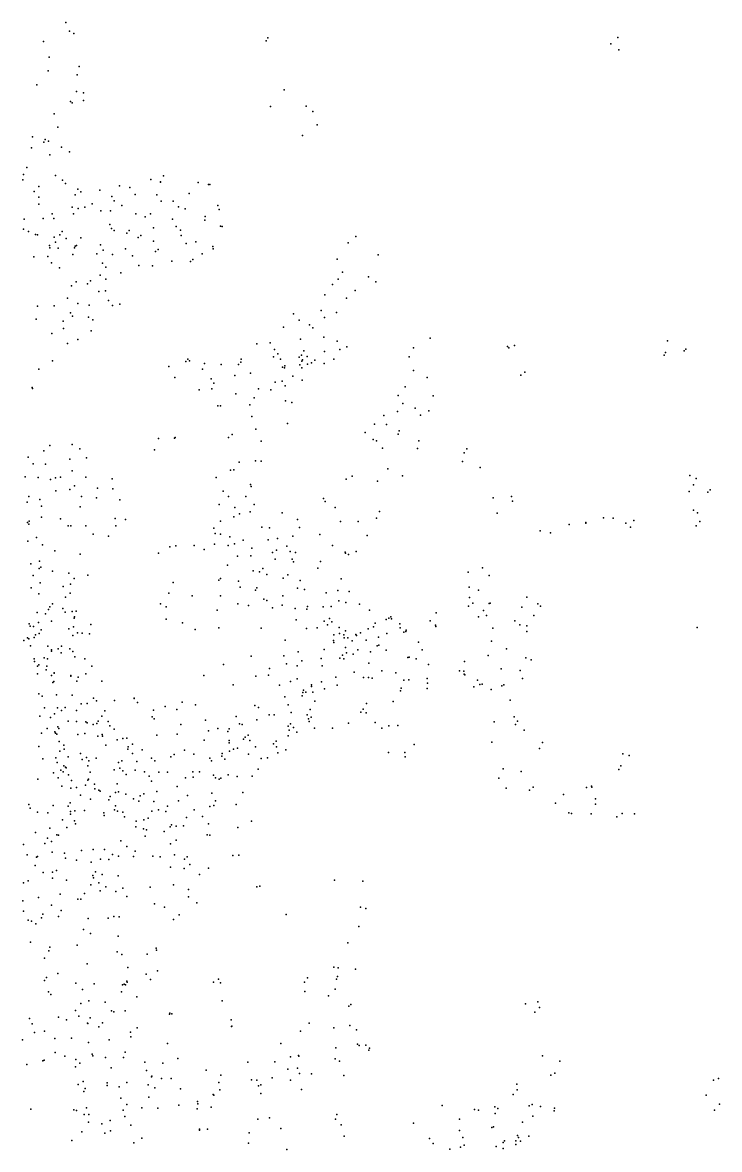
# Model space of a CAD drawing. Header units: millimetres. Extents: x -60275265 to 22802890, y -38578442 to 24337084.
# Drawn here: x -10963378 to -8374378, y -22014304 to -17828304 of the extents above; entities that cross this region are included whole.
import ezdxf

# ---------------------------------------------------------------- set-up
doc = ezdxf.new("R2010")
doc.units = ezdxf.units.MM
doc.header["$MEASUREMENT"] = 0
doc.layers.add('particles', color=7, linetype='Continuous', true_color=0x000000)

msp = doc.modelspace()

# ---------------------------------------------------------------- linework, layer by layer
at = {"layer": 'particles', "color": 93, "true_color": 0x67d435}
for p in [(-10802378, -17828304), (-10789378, -17860304), (-10773378, -17869304), (-10885378, -17899304), (-10058378, -17896304), (-10052378, -17885304), (-8777378, -17907304), (-8752378, -17883304), (-10864378, -17957304), (-8748378, -17929304), (-10753378, -17991304), (-10868378, -18008304), (-10760378, -18022304), (-10910378, -18060304), (-9991378, -18078304), (-10785378, -18121304), (-10762378, -18084304), (-10737378, -18089304), (-10736378, -18117304), (-10779378, -18126304), (-10042378, -18140304), (-9909378, -18139304), (-9884378, -18159304), (-10846378, -18167304), (-9869378, -18208304), (-10832378, -18217304), (-9923378, -18248304), (-10926378, -18252304), (-10884378, -18272304), (-10879378, -18263304), (-10866378, -18269304), (-10818378, -18291304), (-10930378, -18294304), (-10861378, -18319304), (-10788378, -18308304), (-10947378, -18366304), (-10962378, -18412304), (-10959378, -18393304), (-10840378, -18396304), (-10815378, -18413304), (-10486378, -18411304), (-10439378, -18397304), (-10920378, -18456304), (-10903378, -18437304), (-10803378, -18426304), (-10757378, -18447304), (-10746378, -18457304), (-10676378, -18451304), (-10603378, -18434304), (-10564378, -18441304), (-10451378, -18420304), (-10450378, -18421304), (-10310378, -18422304), (-10272378, -18429304), (-10267378, -18430304), (-10902378, -18477304), (-10767378, -18468304), (-10704378, -18501304), (-10631378, -18474304), (-10622378, -18490304), (-10544378, -18467304), (-10464378, -18468304), (-10448378, -18491304), (-10403378, -18491304), (-10344378, -18463304), (-10902378, -18503304), (-10853378, -18538304), (-10779378, -18514304), (-10774378, -18539304), (-10756378, -18519304), (-10731378, -18514304), (-10672378, -18528304), (-10636378, -18528304), (-10594378, -18507304), (-10542378, -18539304), (-10488378, -18538304), (-10384378, -18512304), (-10359378, -18520304), (-10238378, -18507304), (-10232378, -18522304), (-10957378, -18558304), (-10886378, -18556304), (-10847378, -18556304), (-10847378, -18556304), (-10639378, -18578304), (-10508378, -18550304), (-10406378, -18558304), (-10286378, -18562304), (-10284378, -18549304), (-10228378, -18584304), (-10960378, -18596304), (-10941378, -18604304), (-10915378, -18615304), (-10907378, -18616304), (-10845378, -18625304), (-10825378, -18617304), (-10816378, -18604304), (-10633378, -18593304), (-10623378, -18601304), (-10576378, -18610304), (-10567378, -18601304), (-10534378, -18626304), (-10523378, -18619304), (-10477378, -18591304), (-10392378, -18586304), (-10376378, -18599304), (-10374378, -18619304), (-10222378, -18586304), (-9725378, -18623304), (-10863378, -18656304), (-10862378, -18665304), (-10841378, -18644304), (-10831378, -18666304), (-10801378, -18630304), (-10770378, -18665304), (-10767378, -18659304), (-10763378, -18656304), (-10747378, -18628304), (-10673378, -18654304), (-10581378, -18669304), (-10476378, -18640304), (-10355378, -18649304), (-10319378, -18643304), (-10256378, -18660304), (-10255378, -18668304), (-9753378, -18646304), (-10921378, -18698304), (-10869378, -18697304), (-10776378, -18690304), (-10687378, -18687304), (-10664378, -18673304), (-10629378, -18690304), (-10554378, -18695304), (-10469378, -18678304), (-10459378, -18671304), (-10330378, -18708304), (-10296378, -18687304), (-9794378, -18707304), (-9642378, -18691304), (-10856378, -18720304), (-10826378, -18739304), (-10666378, -18722304), (-10653378, -18737304), (-10531378, -18731304), (-10480378, -18732304), (-10408378, -18715304), (-10339378, -18716304), (-10764378, -18791304), (-10711378, -18788304), (-10675378, -18767304), (-10654378, -18781304), (-10598378, -18758304), (-9790378, -18781304), (-9774378, -18755304), (-9678378, -18772304), (-9651378, -18791304), (-10781378, -18806304), (-10722378, -18798304), (-10679378, -18827304), (-10655378, -18825304), (-9811378, -18801304), (-9727378, -18823304), (-10796378, -18852304), (-10757378, -18872304), (-10716378, -18878304), (-10644378, -18861304), (-10601378, -18874304), (-9840378, -18840304), (-9759378, -18852304), (-10907378, -18881304), (-10846378, -18880304), (-10785378, -18906304), (-10778378, -18919304), (-10629378, -18879304), (-9956378, -18910304), (-9854378, -18898304), (-9797378, -18905304), (-10912378, -18930304), (-10812378, -18937304), (-10718378, -18922304), (-10702378, -18932304), (-9993378, -18959304), (-9935378, -18934304), (-9897378, -18951304), (-9885378, -18962304), (-9841378, -18924304), (-10854378, -18983304), (-10811378, -18965304), (-10708378, -18973304), (-9930378, -19004304), (-9844378, -18997304), (-9449378, -19000304), (-10796378, -19020304), (-10758378, -19005304), (-10093378, -19021304), (-10043378, -19018304), (-10027378, -19043304), (-9794378, -19012304), (-9784378, -19043304), (-9758378, -19032304), (-9510378, -19036304), (-9161378, -19031304), (-9157378, -19036304), (-9136378, -19028304), (-8567378, -19010304), (-8499378, -19041304), (-10852378, -19085304), (-10356378, -19087304), (-10349378, -19079304), (-10343378, -19084304), (-10151378, -19078304), (-10031378, -19070304), (-10015378, -19059304), (-10005378, -19079304), (-9935378, -19071304), (-9927378, -19064304), (-9926378, -19086304), (-9923378, -19081304), (-9918378, -19047304), (-9906378, -19068304), (-9877378, -19082304), (-9841378, -19050304), (-9806378, -19079304), (-9527378, -19070304), (-8580378, -19063304), (-8575378, -19054304), (-8505378, -19047304), (-10902378, -19116304), (-10419378, -19106304), (-10294378, -19116304), (-10287378, -19094304), (-10225378, -19098304), (-10161378, -19098304), (-10152378, -19090304), (-9997378, -19108304), (-9990378, -19110304), (-9989378, -19103304), (-9933378, -19100304), (-9926378, -19110304), (-9904378, -19097304), (-9890378, -19092304), (-9843378, -19094304), (-9511378, -19121304), (-9097378, -19127304), (-10397378, -19146304), (-10262378, -19151304), (-10252378, -19167304), (-10174378, -19139304), (-10116378, -19131304), (-10024378, -19164304), (-9999378, -19160304), (-9959378, -19142304), (-9924378, -19156304), (-9460378, -19147304), (-9112378, -19138304), (-10927378, -19184304), (-10926378, -19187304), (-10307378, -19192304), (-10260378, -19189304), (-10171378, -19207304), (-10086378, -19189304), (-10041378, -19192304), (-9987378, -19177304), (-9568378, -19213304), (-9542378, -19181304), (-10237378, -19252304), (-10228378, -19252304), (-10119378, -19248304), (-10103378, -19222304), (-9986378, -19233304), (-9963378, -19240304), (-9550378, -19243304), (-9437378, -19214304), (-10111378, -19291304), (-9621378, -19288304), (-9570378, -19273304), (-9504378, -19261304), (-9485378, -19287304), (-9454378, -19270304), (-10096378, -19338304), (-9979378, -19318304), (-9656378, -19320304), (-9611378, -19321304), (-10458378, -19373304), (-10398378, -19372304), (-10396378, -19369304), (-10198378, -19369304), (-10184378, -19358304), (-9690378, -19351304), (-9661378, -19377304), (-9568378, -19357304), (-9564378, -19345304), (-10884378, -19419304), (-10861378, -19399304), (-10779378, -19396304), (-10750378, -19411304), (-10473378, -19415304), (-10076378, -19383304), (-9648378, -19382304), (-9626378, -19409304), (-9496378, -19410304), (-9491378, -19382304), (-9313378, -19411304), (-10942378, -19443304), (-10787378, -19450304), (-10725378, -19445304), (-10158378, -19461304), (-10097378, -19456304), (-10077378, -19457304), (-9328378, -19459304), (-9322378, -19426304), (-10923378, -19467304), (-10878378, -19469304), (-10779378, -19493304), (-10191378, -19491304), (-10178378, -19490304), (-9606378, -19486304), (-9263378, -19481304), (-10953378, -19515304), (-10905378, -19518304), (-10859378, -19525304), (-10841378, -19519304), (-10822378, -19517304), (-10728378, -19517304), (-10630378, -19523304), (-10244378, -19518304), (-10116378, -19544304), (-9761378, -19524304), (-9739378, -19513304), (-9644378, -19531304), (-9552378, -19512304), (-8484378, -19511304), (-8470378, -19545304), (-8461378, -19522304), (-10940378, -19589304), (-10839378, -19568304), (-10787378, -19563304), (-10770378, -19549304), (-10744378, -19589304), (-10685378, -19557304), (-10627378, -19560304), (-10218378, -19569304), (-10198378, -19588304), (-10133378, -19589304), (-10114378, -19551304), (-9146378, -19588304), (-8486378, -19570304), (-8417378, -19573304), (-8409378, -19564304), (-10946378, -19610304), (-10899378, -19600304), (-10892378, -19624304), (-10749378, -19627304), (-10688378, -19593304), (-10602378, -19601304), (-10233378, -19618304), (-10174378, -19630304), (-10102378, -19618304), (-9845378, -19596304), (-9839378, -19607304), (-9801378, -19629304), (-9215378, -19594304), (-9143378, -19606304), (-10893378, -19665304), (-10822378, -19671304), (-10619378, -19670304), (-10178378, -19664304), (-10157378, -19653304), (-10117378, -19645304), (-9998378, -19649304), (-9648378, -19669304), (-9637378, -19644304), (-9200378, -19651304), (-8805378, -19668304), (-8769378, -19669304), (-8470378, -19639304), (-8455378, -19649304), (-10944378, -19685304), (-10940378, -19691304), (-10938378, -19680304), (-10794378, -19698304), (-10784378, -19697304), (-10728378, -19697304), (-10617378, -19697304), (-10581378, -19674304), (-10252378, -19706304), (-10228378, -19680304), (-10074378, -19702304), (-10045378, -19705304), (-9941378, -19674304), (-9934378, -19704304), (-9782378, -19682304), (-9716378, -19682304), (-8932378, -19692304), (-8871378, -19685304), (-8871378, -19687304), (-8722378, -19687304), (-8704378, -19703304), (-8692378, -19678304), (-8460378, -19698304), (-8447378, -19682304), (-10943378, -19755304), (-10911378, -19741304), (-10700378, -19728304), (-10644378, -19736304), (-10248378, -19726304), (-10228378, -19729304), (-10193378, -19738304), (-10144378, -19751304), (-10051378, -19750304), (-10016378, -19744304), (-9959378, -19736304), (-9859378, -19730304), (-9683378, -19733304), (-9040378, -19716304), (-9002378, -19724304), (-10889378, -19768304), (-10843378, -19790304), (-10458378, -19799304), (-10416378, -19776304), (-10394378, -19772304), (-10325378, -19771304), (-10288378, -19786304), (-10250378, -19766304), (-10199378, -19770304), (-10176378, -19764304), (-10111378, -19780304), (-10035378, -19796304), (-10020378, -19788304), (-9981378, -19773304), (-9969378, -19793304), (-9949378, -19796304), (-9812378, -19770304), (-9764378, -19795304), (-9763378, -19799304), (-9723378, -19793304), (-10932378, -19839304), (-10900378, -19829304), (-10749378, -19803304), (-10164378, -19810304), (-10115378, -19809304), (-10025378, -19821304), (-9961378, -19821304), (-9957378, -19831304), (-9856378, -19830304), (-9752378, -19804304), (-10923378, -19882304), (-10901378, -19856304), (-10895378, -19851304), (-10852378, -19866304), (-10791378, -19873304), (-10721378, -19881304), (-10202378, -19843304), (-10106378, -19865304), (-10083378, -19868304), (-10070378, -19856304), (-10055378, -19878304), (-9978378, -19879304), (-9866378, -19855304), (-9307378, -19869304), (-9254378, -19853304), (-9230378, -19882304), (-10897378, -19909304), (-10812378, -19923304), (-10785378, -19914304), (-10771378, -19893304), (-10403378, -19908304), (-10234378, -19899304), (-10228378, -19893304), (-10161378, -19903304), (-10154378, -19925304), (-9995378, -19892304), (-9932378, -19901304), (-9779378, -19894304), (-9304378, -19925304), (-10931378, -19928304), (-10902378, -19950304), (-10803378, -19962304), (-10786378, -19948304), (-10419378, -19948304), (-10333378, -19957304), (-10227378, -19957304), (-10098378, -19936304), (-10093378, -19928304), (-9996378, -19957304), (-9941378, -19929304), (-9916378, -19934304), (-9835378, -19946304), (-9792378, -19938304), (-9750378, -19941304), (-9303378, -19964304), (-9269378, -19937304), (-9090378, -19962304), (-10867378, -20008304), (-10862378, -19999304), (-10852378, -19987304), (-10813378, -20005304), (-10451378, -19987304), (-10430378, -19998304), (-10163378, -19987304), (-10123378, -19993304), (-10067378, -19970304), (-10055378, -19975304), (-10035378, -20002304), (-9998378, -19992304), (-9950378, -20005304), (-9907378, -20007304), (-9904378, -19997304), (-9846378, -19998304), (-9817378, -19997304), (-9788378, -19976304), (-9762378, -19982304), (-9711378, -19989304), (-9306378, -19996304), (-9290378, -19985304), (-9229378, -19986304), (-9226378, -19985304), (-9226378, -19985304), (-9108378, -20000304), (-9049378, -19987304), (-9039378, -19996304), (-10909378, -20019304), (-10878378, -20024304), (-10805378, -20018304), (-10779378, -20016304), (-10771378, -20040304), (-10770378, -20035304), (-10764378, -20014304), (-10429378, -20044304), (-10240378, -20011304), (-9947378, -20047304), (-9823378, -20042304), (-9674378, -20011304), (-9612378, -20045304), (-9602378, -20041304), (-9595378, -20035304), (-9592378, -20043304), (-9427378, -20021304), (-9269378, -20035304), (-9251378, -20012304), (-9240378, -20031304), (-9134378, -20050304), (-9063378, -20031304), (-10938378, -20062304), (-10935378, -20070304), (-10922378, -20072304), (-10904378, -20056304), (-10894378, -20084304), (-10855378, -20052304), (-10791378, -20080304), (-10774378, -20073304), (-10709378, -20064304), (-10369378, -20058304), (-10322378, -20083304), (-10234378, -20077304), (-10077378, -20078304), (-9908378, -20079304), (-9869378, -20077304), (-9842378, -20052304), (-9830378, -20065304), (-9814378, -20054304), (-9787378, -20075304), (-9763378, -20088304), (-9679378, -20080304), (-9659378, -20073304), (-9653378, -20059304), (-9562378, -20061304), (-9560378, -20076304), (-9539378, -20090304), (-9538378, -20085304), (-9449378, -20051304), (-9429378, -20066304), (-9428378, -20072304), (-9216378, -20078304), (-9115378, -20065304), (-9090378, -20069304), (-9089378, -20090304), (-8457378, -20075304), (-10958378, -20124304), (-10944378, -20114304), (-10940378, -20117304), (-10920378, -20112304), (-10915378, -20103304), (-10901378, -20098304), (-10776378, -20105304), (-10759378, -20095304), (-10742378, -20096304), (-10714378, -20099304), (-9987378, -20122304), (-9808378, -20124304), (-9807378, -20103304), (-9806378, -20131304), (-9785378, -20098304), (-9770378, -20103304), (-9768378, -20113304), (-9755378, -20114304), (-9739378, -20125304), (-9725378, -20101304), (-9722378, -20105304), (-9707378, -20095304), (-9686378, -20122304), (-9641378, -20111304), (-9610378, -20097304), (-9546378, -20093304), (-9492378, -20130304), (-9221378, -20126304), (-10934378, -20143304), (-10869378, -20144304), (-10856378, -20158304), (-10855378, -20163304), (-10831378, -20154304), (-10820378, -20169304), (-10818378, -20145304), (-10787378, -20155304), (-10776378, -20164304), (-9939378, -20165304), (-9842378, -20157304), (-9763378, -20150304), (-9760378, -20169304), (-9735378, -20174304), (-9718378, -20158304), (-9670378, -20166304), (-9645378, -20143304), (-9640378, -20141304), (-9612378, -20159304), (-9478378, -20158304), (-9165378, -20154304), (-10920378, -20191304), (-10918378, -20202304), (-10902378, -20214304), (-10883378, -20188304), (-10870378, -20191304), (-10769378, -20184304), (-10732378, -20191304), (-10216378, -20213304), (-10114378, -20182304), (-9992378, -20180304), (-9983378, -20210304), (-9943378, -20218304), (-9926378, -20199304), (-9854378, -20190304), (-9850378, -20218304), (-9784378, -20189304), (-9774378, -20178304), (-9770378, -20192304), (-9677378, -20208304), (-9532378, -20187304), (-9527378, -20185304), (-9501378, -20192304), (-9455378, -20212304), (-9321378, -20202304), (-9233378, -20179304), (-9093378, -20188304), (-9074378, -20195304), (-10907378, -20219304), (-10907378, -20247304), (-10875378, -20232304), (-10873378, -20219304), (-10856378, -20254304), (-10846378, -20244304), (-10845378, -20245304), (-10783378, -20253304), (-10783378, -20256304), (-10728378, -20247304), (-10705378, -20219304), (-10289378, -20253304), (-10096378, -20256304), (-10049378, -20252304), (-10045378, -20228304), (-9731378, -20241304), (-9628378, -20236304), (-9576378, -20243304), (-9340378, -20236304), (-9324378, -20237304), (-9322378, -20249304), (-9320378, -20251304), (-9185378, -20229304), (-9114378, -20235304), (-10851378, -20280304), (-10847378, -20276304), (-10761378, -20275304), (-10756378, -20260304), (-10668378, -20275304), (-10180378, -20288304), (-10008378, -20289304), (-9967378, -20276304), (-9943378, -20266304), (-9890378, -20288304), (-9890378, -20294304), (-9852378, -20277304), (-9799378, -20260304), (-9794378, -20289304), (-9696378, -20261304), (-9678378, -20261304), (-9664378, -20263304), (-9556378, -20300304), (-9546378, -20271304), (-9528378, -20269304), (-9460378, -20264304), (-9459378, -20282304), (-9286378, -20296304), (-9273378, -20271304), (-9264378, -20287304), (-9256378, -20286304), (-9183378, -20292304), (-9175378, -20288304), (-9106378, -20265304), (-10902378, -20321304), (-10890378, -20330304), (-10837378, -20325304), (-10779378, -20326304), (-10699378, -20338304), (-10548378, -20338304), (-10548378, -20339304), (-9988378, -20333304), (-9924378, -20329304), (-9922378, -20316304), (-9919378, -20308304), (-9911378, -20315304), (-9885378, -20315304), (-9841378, -20303304), (-9559378, -20310304), (-9460378, -20302304), (-9222378, -20306304), (-10881378, -20374304), (-10833378, -20374304), (-10818378, -20384304), (-10805378, -20372304), (-10763378, -20384304), (-10745378, -20359304), (-10723378, -20358304), (-10688378, -20348304), (-10657378, -20385304), (-10621378, -20346304), (-10536378, -20354304), (-10477378, -20382304), (-10433378, -20368304), (-10390378, -20380304), (-10370378, -20352304), (-10320378, -20362304), (-10100378, -20365304), (-10087378, -20372304), (-9976378, -20362304), (-9895378, -20380304), (-9877378, -20349304), (-9698378, -20378304), (-9685378, -20358304), (-9586378, -20350304), (-9152378, -20345304), (-10899378, -20404304), (-10859378, -20409304), (-10844378, -20396304), (-10794378, -20423304), (-10762378, -20424304), (-10728378, -20426304), (-10682378, -20423304), (-10668378, -20404304), (-10645378, -20424304), (-10481378, -20407304), (-10474378, -20414304), (-10283378, -20419304), (-10169378, -20406304), (-10092378, -20418304), (-10047378, -20399304), (-10028378, -20399304), (-9965378, -20391304), (-9906378, -20399304), (-9901378, -20414304), (-9898378, -20424304), (-9891378, -20408304), (-9706378, -20390304), (-9687378, -20392304), (-9211378, -20426304), (-9137378, -20407304), (-9124378, -20423304), (-10892378, -20468304), (-10872378, -20450304), (-10843378, -20463304), (-10841378, -20468304), (-10832378, -20444304), (-10828378, -20450304), (-10731378, -20469304), (-10723378, -20429304), (-10701378, -20436304), (-10687378, -20432304), (-10639378, -20441304), (-10623378, -20453304), (-10375378, -20436304), (-10272378, -20459304), (-10237378, -20450304), (-10200378, -20461304), (-10196378, -20451304), (-10157378, -20433304), (-10147378, -20436304), (-9976378, -20442304), (-9973378, -20457304), (-9967378, -20433304), (-9957378, -20447304), (-9944378, -20464304), (-9878378, -20449304), (-9811378, -20449304), (-9752378, -20430304), (-9653378, -20428304), (-9628378, -20449304), (-9602378, -20441304), (-9569378, -20439304), (-9132378, -20435304), (-9099378, -20456304), (-10836378, -20471304), (-10827378, -20498304), (-10758378, -20472304), (-10683378, -20479304), (-10667378, -20473304), (-10666378, -20479304), (-10611378, -20493304), (-10590378, -20487304), (-10576378, -20486304), (-10555378, -20508304), (-10464378, -20475304), (-10389378, -20471304), (-10288378, -20494304), (-10196378, -20495304), (-10195378, -20503304), (-10142378, -20490304), (-10136378, -20483304), (-10125378, -20475304), (-10119378, -20495304), (-10031378, -20507304), (-10021378, -20497304), (-9976378, -20478304), (-9508378, -20510304), (-9220378, -20501304), (-9032378, -20502304), (-10903378, -20517304), (-10825378, -20534304), (-10809378, -20512304), (-10808378, -20527304), (-10748378, -20543304), (-10654378, -20512304), (-10572378, -20527304), (-10571378, -20518304), (-10554378, -20543304), (-10519378, -20529304), (-10400378, -20547304), (-10361378, -20531304), (-10327378, -20546304), (-10222378, -20543304), (-10194378, -20535304), (-10179378, -20527304), (-10164378, -20523304), (-10124378, -20546304), (-10097378, -20518304), (-10019378, -20518304), (-10019378, -20518304), (-10015378, -20541304), (-9985378, -20530304), (-9604378, -20540304), (-9543378, -20539304), (-9042378, -20525304), (-8733378, -20544304), (-8709378, -20550304), (-10887378, -20563304), (-10839378, -20559304), (-10834378, -20576304), (-10810378, -20589304), (-10804378, -20594304), (-10793378, -20555304), (-10741378, -20566304), (-10725378, -20558304), (-10720378, -20589304), (-10717378, -20571304), (-10690378, -20560304), (-10607378, -20576304), (-10594378, -20571304), (-10539378, -20573304), (-10484378, -20560304), (-10472378, -20571304), (-10412378, -20556304), (-10267378, -20561304), (-10261378, -20570304), (-10261378, -20571304), (-10223378, -20553304), (-10212378, -20564304), (-10076378, -20562304), (-10053378, -20559304), (-9542378, -20556304), (-8741378, -20589304), (-10848378, -20615304), (-10831378, -20633304), (-10821378, -20605304), (-10812378, -20611304), (-10801378, -20596304), (-10792378, -20623304), (-10712378, -20612304), (-10623378, -20604304), (-10601378, -20598304), (-10590378, -20607304), (-10578378, -20621304), (-10545378, -20605304), (-10510378, -20611304), (-10493378, -20628304), (-10457378, -20613304), (-10424378, -20612304), (-10358378, -20633304), (-10330378, -20611304), (-10329378, -20631304), (-10305378, -20611304), (-10254378, -20624304), (-10246378, -20634304), (-10226378, -20635304), (-10199378, -20623304), (-10166378, -20629304), (-10110378, -20628304), (-10088378, -20601304), (-9193378, -20635304), (-9178378, -20600304), (-9111378, -20610304), (-8748378, -20602304), (-10906378, -20638304), (-10817378, -20665304), (-10783378, -20672304), (-10781378, -20643304), (-10763378, -20669304), (-10729378, -20661304), (-10721378, -20642304), (-10718378, -20639304), (-10696378, -20657304), (-10695378, -20675304), (-10611378, -20656304), (-10484378, -20646304), (-10388378, -20666304), (-10233378, -20638304), (-9166378, -20672304), (-9066378, -20668304), (-8868378, -20669304), (-8849378, -20664304), (-8848378, -20668304), (-10748378, -20698304), (-10711378, -20713304), (-10679378, -20680304), (-10674378, -20683304), (-10643378, -20715304), (-10638378, -20703304), (-10618378, -20688304), (-10606378, -20686304), (-10579378, -20694304), (-10551378, -20711304), (-10531378, -20720304), (-10526378, -20700304), (-10512378, -20693304), (-10464378, -20684304), (-10383378, -20719304), (-10350378, -20699304), (-10260378, -20690304), (-10246378, -20719304), (-10145378, -20688304), (-9080378, -20680304), (-8954378, -20696304), (-8835378, -20712304), (-10939378, -20733304), (-10935378, -20746304), (-10908378, -20761304), (-10849378, -20736304), (-10794378, -20739304), (-10786378, -20727304), (-10785378, -20759304), (-10769378, -20756304), (-10733378, -20755304), (-10621378, -20752304), (-10618378, -20738304), (-10610378, -20757304), (-10590378, -20761304), (-10483378, -20757304), (-10475378, -20721304), (-10458378, -20752304), (-10431378, -20759304), (-10424378, -20739304), (-10326378, -20753304), (-10267378, -20740304), (-10252378, -20736304), (-10169378, -20733304), (-8983378, -20728304), (-8834378, -20732304), (-10869378, -20764304), (-10814378, -20790304), (-10785378, -20769304), (-10770378, -20793304), (-10661378, -20764304), (-10660378, -20774304), (-10584378, -20779304), (-10541378, -20795304), (-10513378, -20790304), (-10496378, -20783304), (-10354378, -20781304), (-10294378, -20777304), (-10272378, -20804304), (-10112378, -20795304), (-8934378, -20763304), (-8924378, -20766304), (-8850378, -20767304), (-8755378, -20778304), (-8736378, -20766304), (-8690378, -20767304), (-10915378, -20837304), (-10861378, -20821304), (-10836378, -20845304), (-10799378, -20818304), (-10766378, -20805304), (-10542378, -20816304), (-10514378, -20823304), (-10503378, -20827304), (-10437378, -20833304), (-10414378, -20816304), (-10409378, -20808304), (-10392378, -20813304), (-10365378, -20812304), (-10277378, -20845304), (-10163378, -20818304), (-10960378, -20881304), (-10880378, -20878304), (-10870378, -20858304), (-10855378, -20870304), (-10829378, -20847304), (-10598378, -20868304), (-10507378, -20850304), (-10413378, -20879304), (-10392378, -20865304), (-10267378, -20846304), (-10946378, -20919304), (-10911378, -20928304), (-10908378, -20926304), (-10853378, -20910304), (-10807378, -20913304), (-10744378, -20903304), (-10700378, -20900304), (-10659378, -20900304), (-10629378, -20918304), (-10606378, -20924304), (-10575378, -20889304), (-10551378, -20926304), (-10545378, -20906304), (-10479378, -20925304), (-10452378, -20927304), (-10399378, -20919304), (-10351378, -20927304), (-10182378, -20922304), (-10160378, -20921304), (-10916378, -20959304), (-10803378, -20932304), (-10762378, -20940304), (-10708378, -20947304), (-10673378, -20936304), (-10643378, -20937304), (-10413378, -20966304), (-10362378, -20970304), (-10361378, -20936304), (-10341378, -20955304), (-10272378, -20969304), (-10886378, -20985304), (-10852378, -20984304), (-10852378, -21006304), (-10837378, -20978304), (-10702378, -20996304), (-10699378, -21005304), (-10692378, -20983304), (-10667378, -20993304), (-10608378, -20998304), (-10306378, -20993304), (-10959378, -21023304), (-10942378, -21016304), (-10800378, -21014304), (-10709378, -21031304), (-10679378, -21023304), (-10675378, -21053304), (-10653378, -21038304), (-10590378, -21043304), (-10489378, -21040304), (-10402378, -21031304), (-10346378, -21048304), (-10093378, -21038304), (-10082378, -21036304), (-9804378, -21014304), (-9699378, -21017304), (-10962378, -21091304), (-10904378, -21078304), (-10823378, -21066304), (-10757378, -21084304), (-10747378, -21084304), (-10733378, -21063304), (-10617378, -21056304), (-10575378, -21074304), (-10346378, -21075304), (-10959378, -21129304), (-10855378, -21106304), (-10820378, -21126304), (-10473378, -21102304), (-10436378, -21114304), (-10316378, -21098304), (-9708378, -21114304), (-9688378, -21119304), (-10942378, -21162304), (-10930378, -21166304), (-10914378, -21176304), (-10893378, -21153304), (-10888378, -21140304), (-10830378, -21149304), (-10719378, -21156304), (-10645378, -21155304), (-10624378, -21149304), (-10604378, -21150304), (-10402378, -21160304), (-10381378, -21143304), (-9984378, -21141304), (-10737378, -21197304), (-10710378, -21212304), (-10608378, -21222304), (-9714378, -21186304), (-10934378, -21244304), (-10862378, -21262304), (-10760378, -21255304), (-9755378, -21247304), (-10881378, -21303304), (-10865378, -21276304), (-10611378, -21280304), (-10594378, -21290304), (-10500378, -21289304), (-10466378, -21266304), (-10465378, -21274304), (-10723378, -21325304), (-10723378, -21325304), (-10572378, -21338304), (-9807378, -21337304), (-9790378, -21339304), (-9726378, -21344304), (-10881378, -21386304), (-10874378, -21375304), (-10832378, -21361304), (-10576378, -21389304), (-10504378, -21363304), (-10488378, -21383304), (-10462378, -21351304), (-10235378, -21381304), (-9905378, -21376304), (-9797378, -21381304), (-9793378, -21371304), (-10866378, -21428304), (-10765378, -21396304), (-10740378, -21420304), (-10697378, -21399304), (-10595378, -21429304), (-10592378, -21402304), (-10586378, -21400304), (-10580378, -21402304), (-10574378, -21392304), (-10254378, -21393304), (-10227378, -21395304), (-9916378, -21392304), (-9914378, -21427304), (-9802378, -21419304), (-10858378, -21439304), (-10746378, -21472304), (-10717378, -21462304), (-10656378, -21467304), (-10539378, -21447304), (-10221378, -21462304), (-9826378, -21443304), (-9094378, -21473304), (-9049378, -21466304), (-10766378, -21498304), (-10633378, -21499304), (-10624378, -21503304), (-10582378, -21499304), (-10417378, -21512304), (-10416378, -21508304), (-10408378, -21510304), (-9751378, -21482304), (-9743378, -21475304), (-9060378, -21504304), (-9043378, -21487304), (-10937378, -21528304), (-10927378, -21547304), (-10829378, -21523304), (-10800378, -21533304), (-10754378, -21519304), (-10722378, -21545304), (-10721378, -21546304), (-10712378, -21525304), (-10666378, -21544304), (-10188378, -21532304), (-10187378, -21557304), (-10185378, -21556304), (-9898378, -21545304), (-9747378, -21554304), (-10918378, -21579304), (-10882378, -21575304), (-10680378, -21559304), (-10562378, -21578304), (-10561378, -21596304), (-10537378, -21562304), (-9931378, -21575304), (-9930378, -21575304), (-9807378, -21562304), (-9722378, -21570304), (-10963378, -21607304), (-10843378, -21602304), (-10781378, -21600304), (-10718378, -21617304), (-10641378, -21607304), (-10425378, -21621304), (-10003378, -21621304), (-9799378, -21637304), (-9719378, -21623304), (-9712378, -21628304), (-9688378, -21626304), (-9674378, -21638304), (-10883378, -21682304), (-10842378, -21654304), (-10806378, -21667304), (-10765378, -21680304), (-10704378, -21660304), (-10702378, -21666304), (-10655378, -21672304), (-10588378, -21672304), (-10582378, -21652304), (-10386378, -21676304), (-9968378, -21670304), (-9938378, -21665304), (-9937378, -21668304), (-9802378, -21677304), (-9677378, -21645304), (-9032378, -21666304), (-9031378, -21666304), (-10947378, -21698304), (-10887378, -21685304), (-10766378, -21707304), (-10750378, -21693304), (-10634378, -21711304), (-10509378, -21690304), (-10502378, -21721304), (-10442378, -21693304), (-10281378, -21719304), (-10126378, -21690304), (-10026378, -21688304), (-9978378, -21716304), (-9942378, -21712304), (-9785378, -21686304), (-8967378, -21686304), (-10738378, -21762304), (-10576378, -21765304), (-10484378, -21744304), (-10483378, -21742304), (-10447378, -21751304), (-10411378, -21751304), (-10234378, -21765304), (-10226378, -21738304), (-10113378, -21755304), (-10093378, -21757304), (-10036378, -21748304), (-9968378, -21756304), (-9934378, -21732304), (-9890378, -21733304), (-9770378, -21739304), (-9000378, -21738304), (-8985378, -21730304), (-8396378, -21757304), (-8377378, -21750304), (-10756378, -21773304), (-10735378, -21799304), (-10730378, -21787304), (-10649378, -21767304), (-10648378, -21776304), (-10604378, -21781304), (-10496378, -21774304), (-10471378, -21785304), (-10376378, -21789304), (-10230378, -21792304), (-10086378, -21778304), (-10078378, -21774304), (-10078378, -21806304), (-9927378, -21791304), (-9127378, -21771304), (-9126378, -21793304), (-10598378, -21824304), (-10575378, -21847304), (-10494378, -21820304), (-10382378, -21849304), (-10313378, -21836304), (-10312378, -21844304), (-10255378, -21810304), (-10252378, -21812304), (-9140378, -21810304), (-9070378, -21847304), (-8423378, -21812304), (-8374378, -21846304), (-10932378, -21864304), (-10932378, -21864304), (-10773378, -21867304), (-10763378, -21869304), (-10734378, -21884304), (-10725378, -21859304), (-10717378, -21884304), (-10589378, -21868304), (-10583378, -21891304), (-10520378, -21859304), (-10460378, -21860304), (-10314378, -21863304), (-10262378, -21857304), (-9796378, -21884304), (-9404378, -21851304), (-9284378, -21865304), (-9269378, -21868304), (-9209378, -21856304), (-9207378, -21881304), (-9197378, -21862304), (-9081378, -21852304), (-9067378, -21890304), (-9039378, -21854304), (-8988378, -21870304), (-8987378, -21861304), (-8392378, -21868304), (-10718378, -21913304), (-10669378, -21919304), (-10638378, -21907304), (-10561378, -21924304), (-10089378, -21902304), (-10045378, -21896304), (-9800378, -21901304), (-9779378, -21922304), (-9511378, -21916304), (-9340378, -21902304), (-9219378, -21933304), (-9213378, -21930304), (-9106378, -21913304), (-10743378, -21948304), (-10657378, -21954304), (-10636378, -21945304), (-10520378, -21972304), (-10306378, -21939304), (-10306378, -21942304), (-10276378, -21938304), (-10121378, -21952304), (-10004378, -21936304), (-9768378, -21964304), (-9451378, -21973304), (-9340378, -21943304), (-9327378, -21969304), (-9124378, -21962304), (-9121378, -21970304), (-9082378, -21964304), (-10780378, -21981304), (-10549378, -21989304), (-10123378, -21990304), (-9981378, -22014304), (-9438378, -21992304), (-9376378, -22013304), (-9336378, -22005304), (-9323378, -21998304), (-9203378, -22003304), (-9178378, -22010304), (-9177378, -21988304), (-9173378, -21982304), (-9131378, -21996304), (-9130378, -21982304), (-9113378, -21983304)]:
    msp.add_point(p, dxfattribs=at)

doc.saveas('drawing.dxf')
